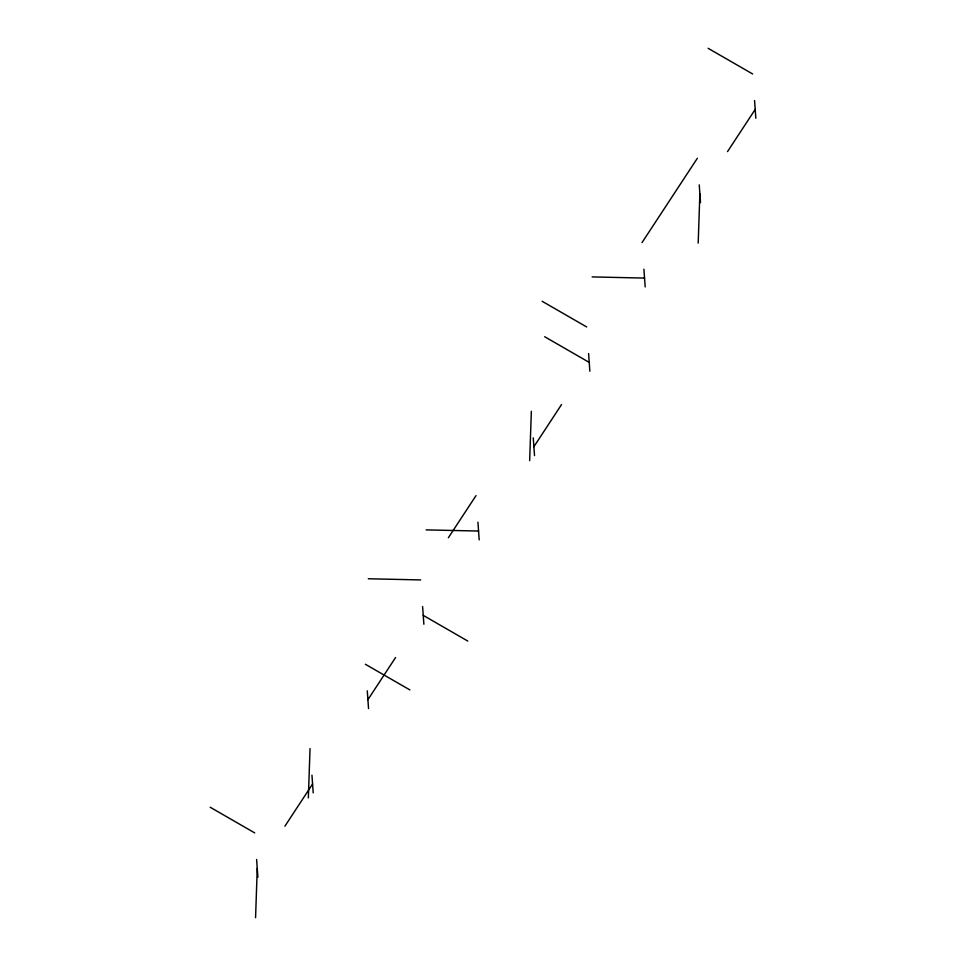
<?xml version="1.0" encoding="UTF-8"?>
<svg xmlns="http://www.w3.org/2000/svg" width="966" height="966" viewBox="0 0 966 966"><rect width="100%" height="100%" fill="white"/><g stroke="black" fill="none" stroke-linecap="round" stroke-linejoin="round"><path stroke-width="1.45" d="M255.567 917.7L257.246 868.349M308.347 797.928L310.038 748.578M529.658 460.637L531.348 411.275M698.189 243.106L699.867 193.743M448.357 537.76L476.021 495.606M642.004 242.623L697.331 158.303M284.91 826.184L312.573 784.018M367.901 699.698L395.565 657.532M533.884 446.727L561.548 404.561M727.531 151.59L755.195 109.424M592.134 276.916L644.539 278.075M426.151 529.887L478.556 531.046M368.288 578.767L420.693 579.926M708.114 48.3L752.659 73.984M542.131 301.271L586.676 326.955M544.667 336.723L589.212 362.395M423.229 615.366L467.773 641.05M365.365 664.258L409.91 689.929M210.165 807.226L254.71 832.897M754.567 100.561L755.835 118.287M699.239 184.892L700.507 202.606M643.911 269.212L645.179 286.938M588.584 353.532L589.852 371.258M533.256 437.864L534.524 455.578M477.929 522.183L479.196 539.909M422.601 606.515L423.869 624.229M367.273 690.835L368.541 708.561M311.946 775.167L313.213 792.881M256.618 859.486L257.886 877.213"/></g></svg>
